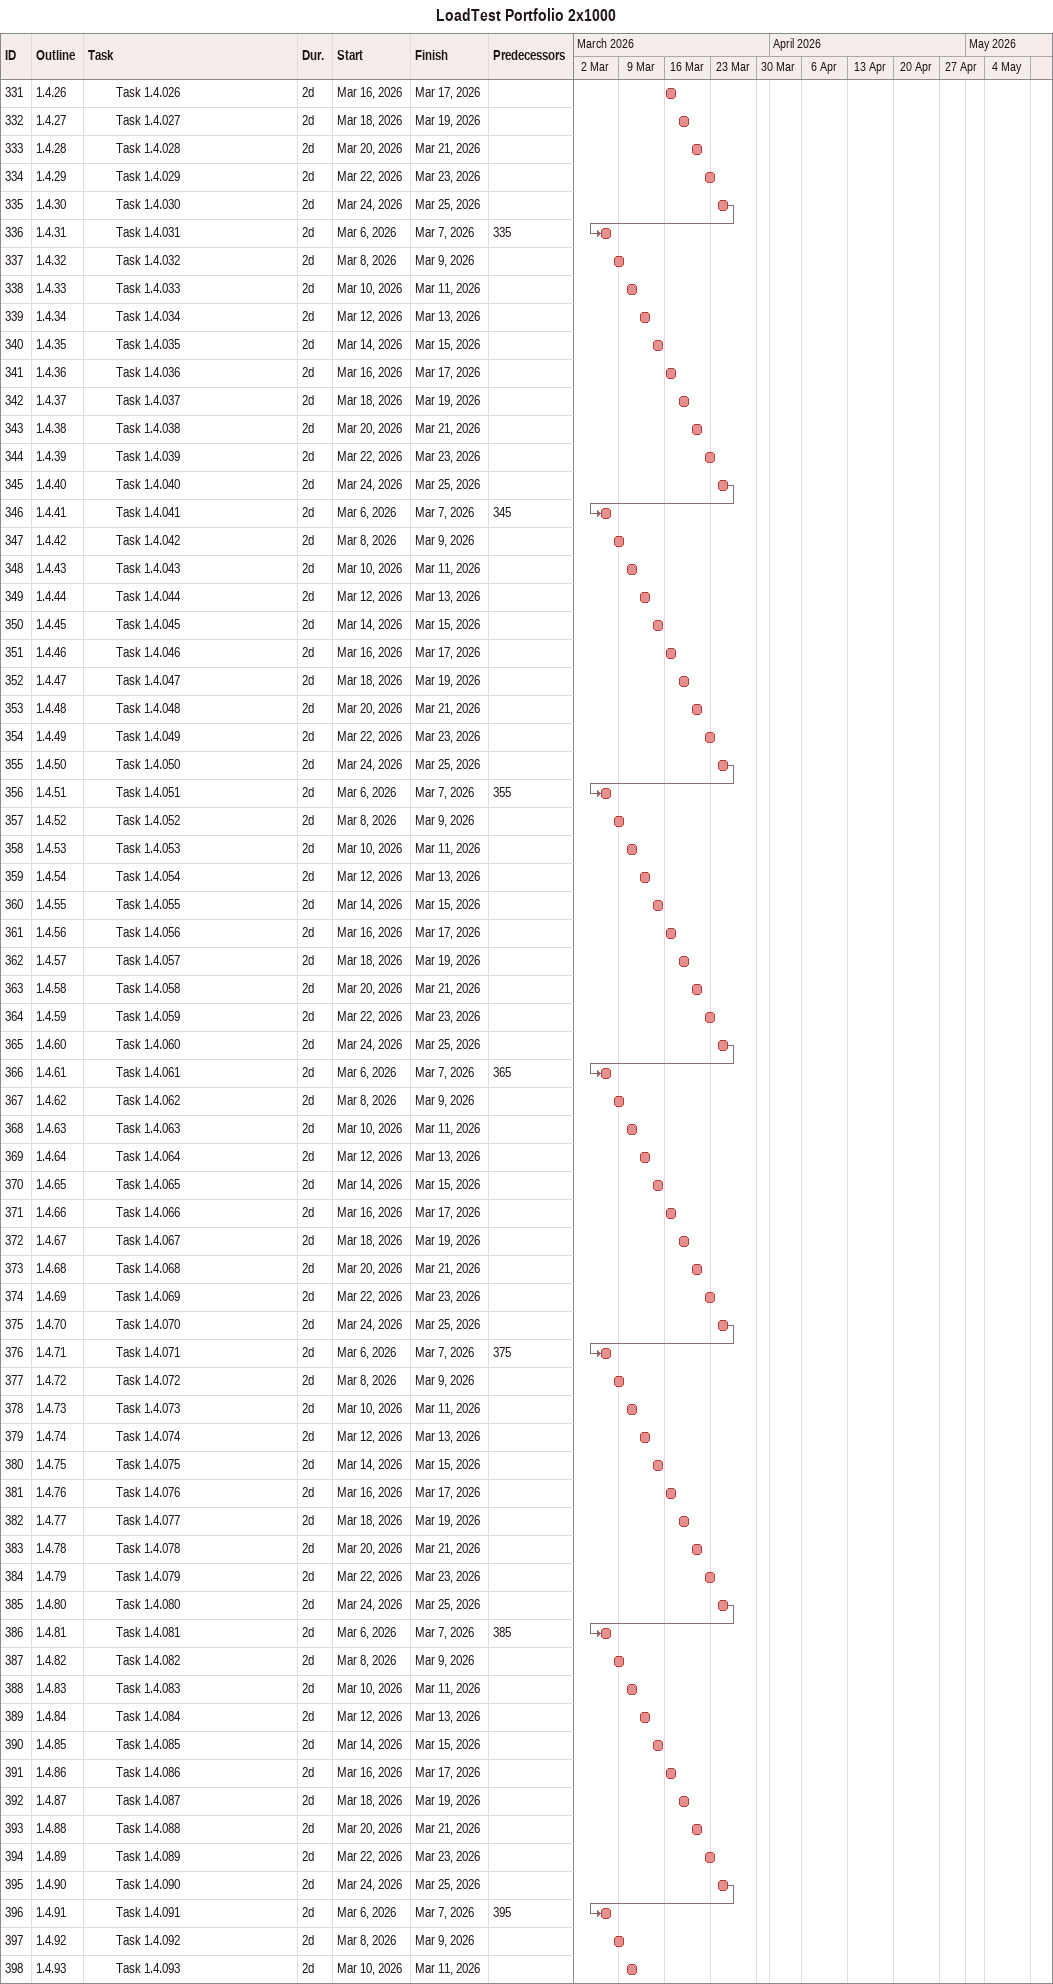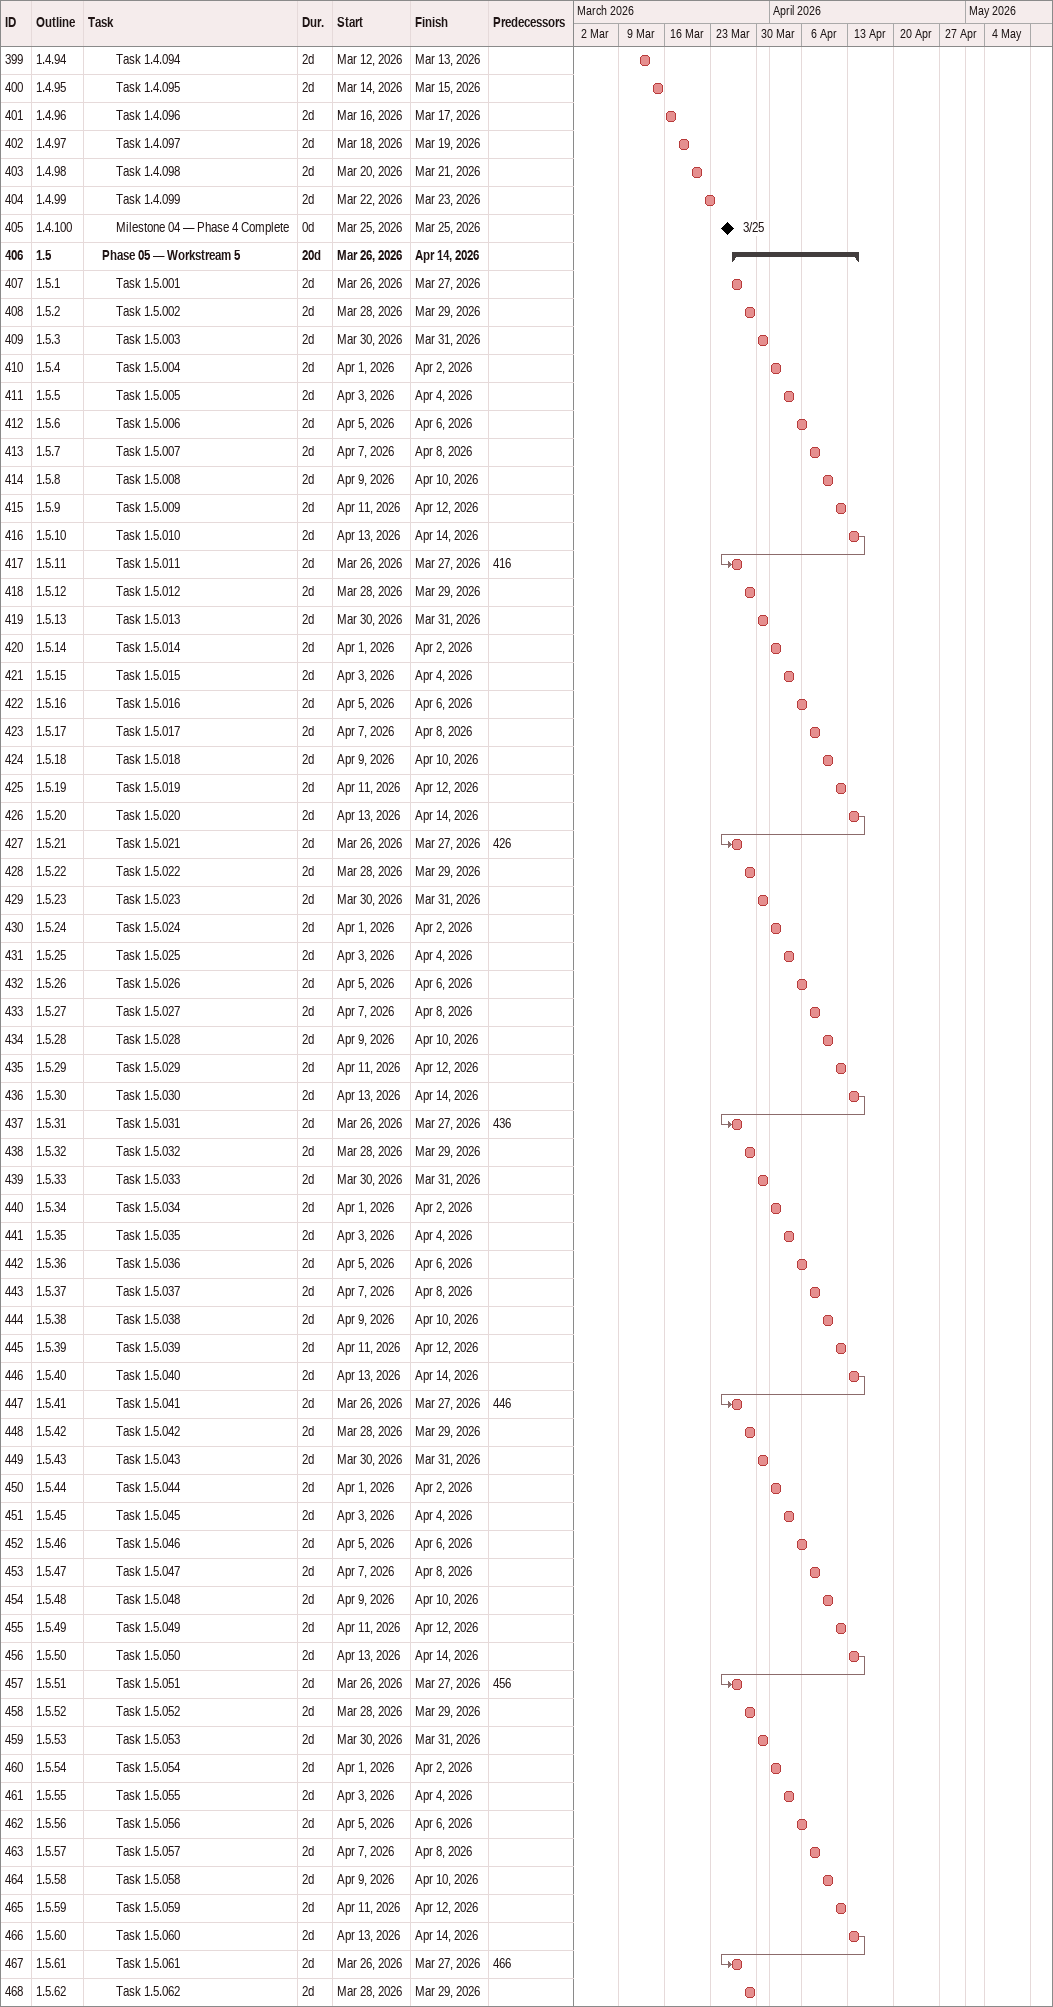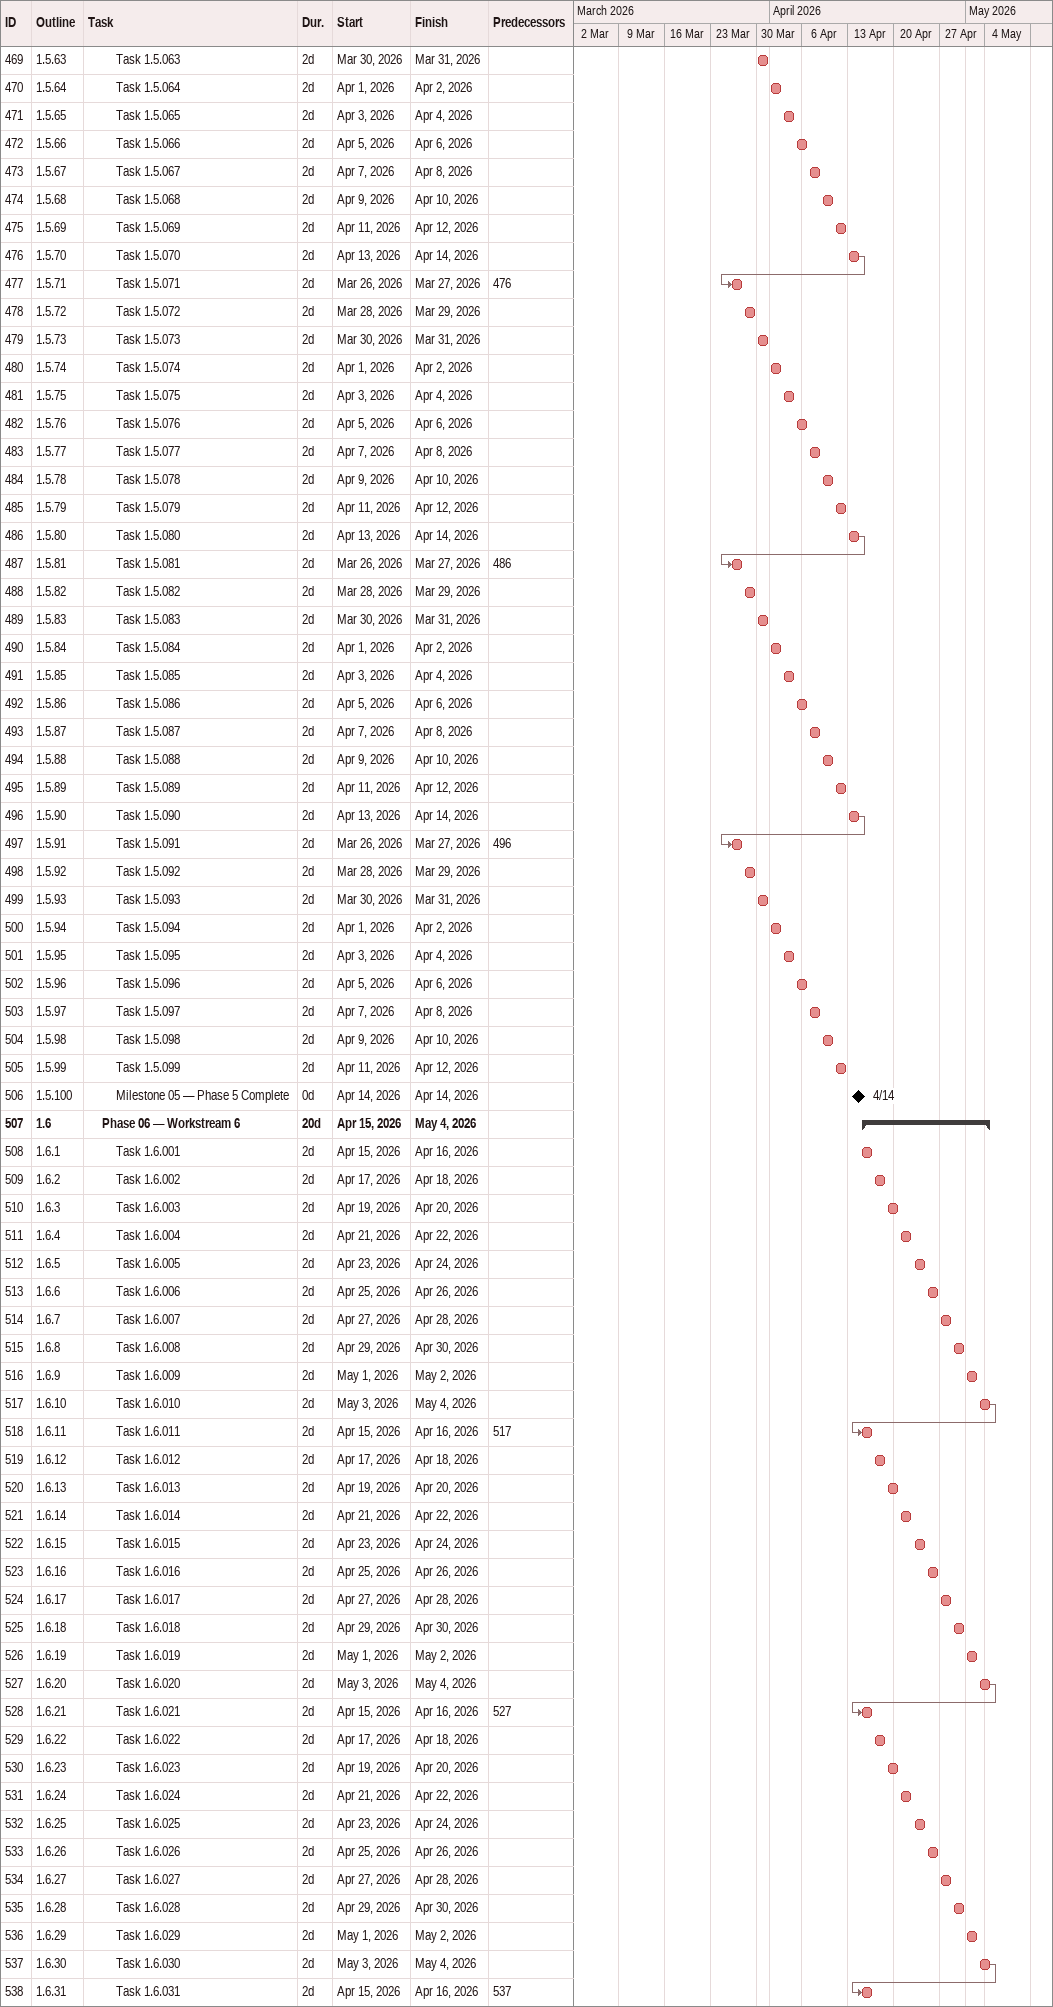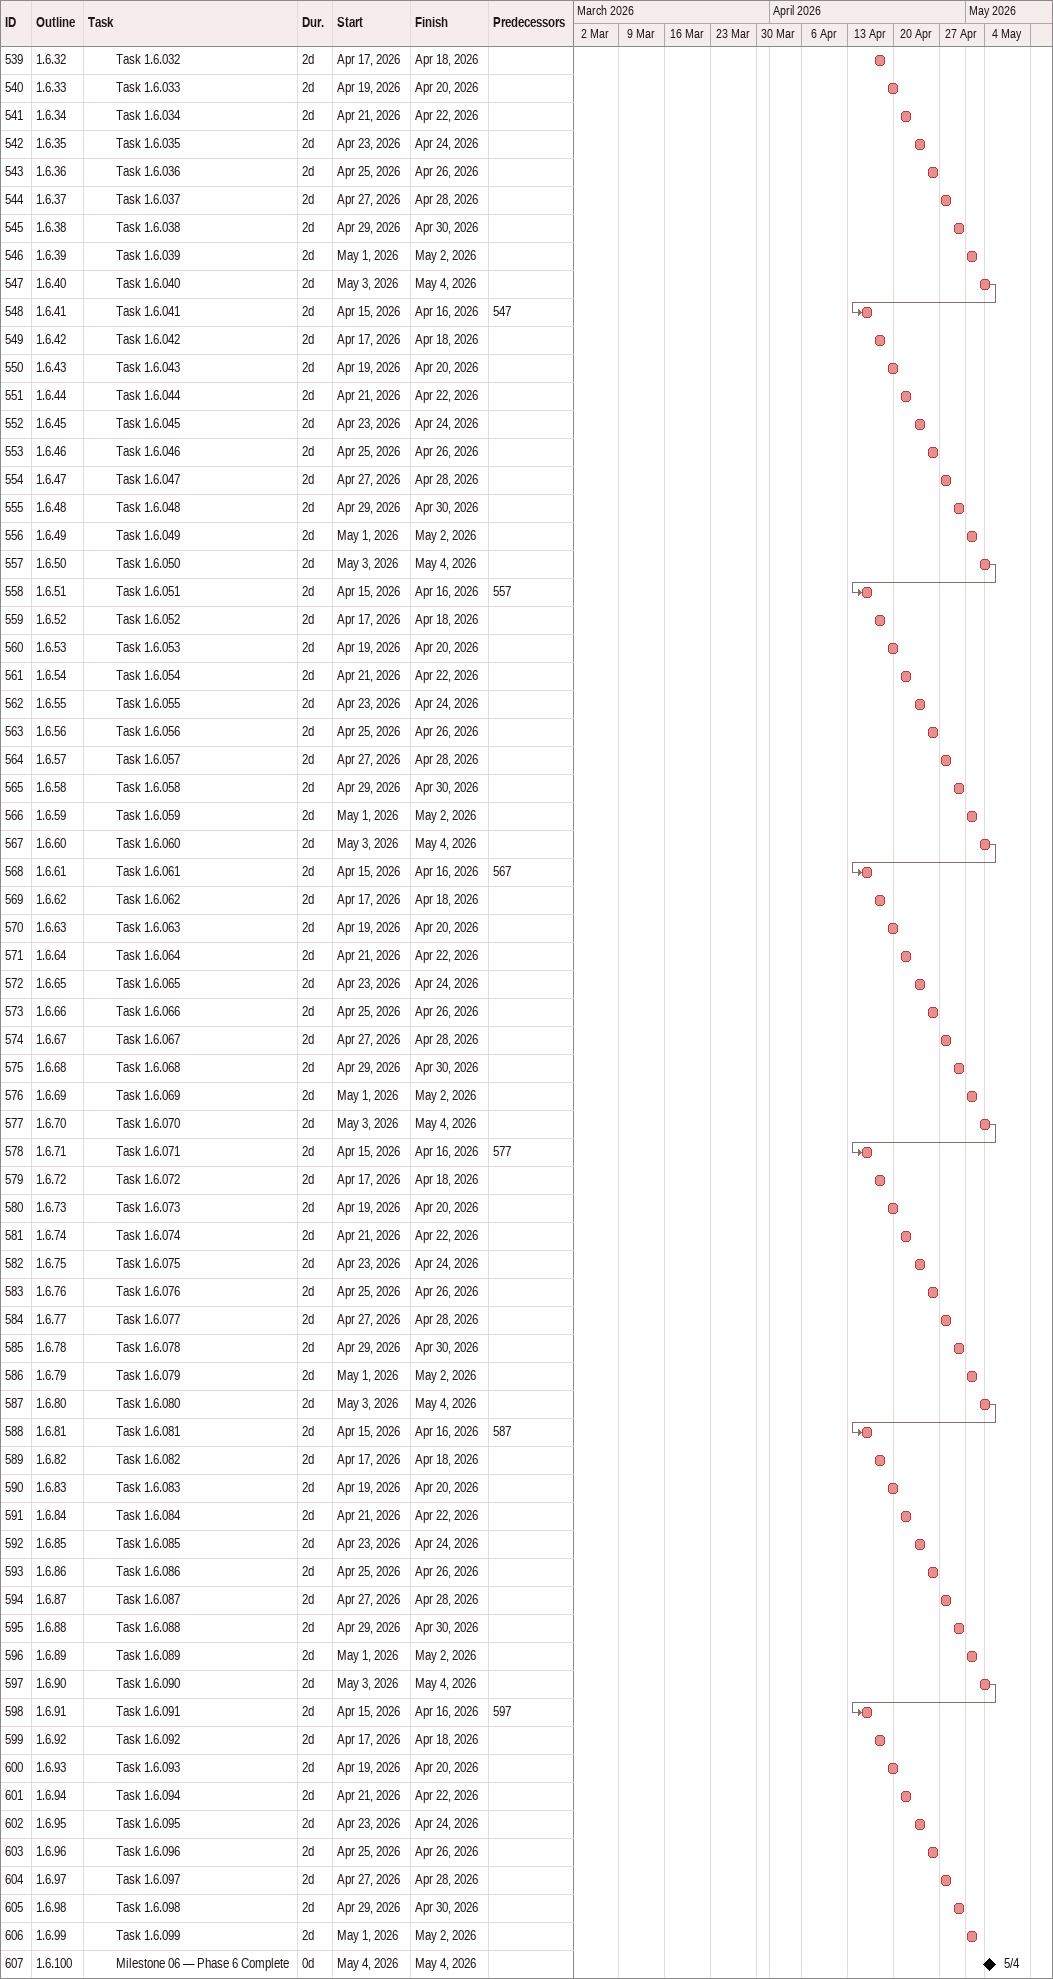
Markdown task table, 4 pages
LoadTest Portfolio 2x1000

| ID | WBS | Task | Duration | Start | Finish | Predecessors |
|---|---|---|---|---|---|---|
| 331 | 1.4.26 | Task 1.4.026 | 2d | 2026-03-16 | 2026-03-17 |  |
| 332 | 1.4.27 | Task 1.4.027 | 2d | 2026-03-18 | 2026-03-19 |  |
| 333 | 1.4.28 | Task 1.4.028 | 2d | 2026-03-20 | 2026-03-21 |  |
| 334 | 1.4.29 | Task 1.4.029 | 2d | 2026-03-22 | 2026-03-23 |  |
| 335 | 1.4.30 | Task 1.4.030 | 2d | 2026-03-24 | 2026-03-25 |  |
| 336 | 1.4.31 | Task 1.4.031 | 2d | 2026-03-06 | 2026-03-07 | 335 |
| 337 | 1.4.32 | Task 1.4.032 | 2d | 2026-03-08 | 2026-03-09 |  |
| 338 | 1.4.33 | Task 1.4.033 | 2d | 2026-03-10 | 2026-03-11 |  |
| 339 | 1.4.34 | Task 1.4.034 | 2d | 2026-03-12 | 2026-03-13 |  |
| 340 | 1.4.35 | Task 1.4.035 | 2d | 2026-03-14 | 2026-03-15 |  |
| 341 | 1.4.36 | Task 1.4.036 | 2d | 2026-03-16 | 2026-03-17 |  |
| 342 | 1.4.37 | Task 1.4.037 | 2d | 2026-03-18 | 2026-03-19 |  |
| 343 | 1.4.38 | Task 1.4.038 | 2d | 2026-03-20 | 2026-03-21 |  |
| 344 | 1.4.39 | Task 1.4.039 | 2d | 2026-03-22 | 2026-03-23 |  |
| 345 | 1.4.40 | Task 1.4.040 | 2d | 2026-03-24 | 2026-03-25 |  |
| 346 | 1.4.41 | Task 1.4.041 | 2d | 2026-03-06 | 2026-03-07 | 345 |
| 347 | 1.4.42 | Task 1.4.042 | 2d | 2026-03-08 | 2026-03-09 |  |
| 348 | 1.4.43 | Task 1.4.043 | 2d | 2026-03-10 | 2026-03-11 |  |
| 349 | 1.4.44 | Task 1.4.044 | 2d | 2026-03-12 | 2026-03-13 |  |
| 350 | 1.4.45 | Task 1.4.045 | 2d | 2026-03-14 | 2026-03-15 |  |
| 351 | 1.4.46 | Task 1.4.046 | 2d | 2026-03-16 | 2026-03-17 |  |
| 352 | 1.4.47 | Task 1.4.047 | 2d | 2026-03-18 | 2026-03-19 |  |
| 353 | 1.4.48 | Task 1.4.048 | 2d | 2026-03-20 | 2026-03-21 |  |
| 354 | 1.4.49 | Task 1.4.049 | 2d | 2026-03-22 | 2026-03-23 |  |
| 355 | 1.4.50 | Task 1.4.050 | 2d | 2026-03-24 | 2026-03-25 |  |
| 356 | 1.4.51 | Task 1.4.051 | 2d | 2026-03-06 | 2026-03-07 | 355 |
| 357 | 1.4.52 | Task 1.4.052 | 2d | 2026-03-08 | 2026-03-09 |  |
| 358 | 1.4.53 | Task 1.4.053 | 2d | 2026-03-10 | 2026-03-11 |  |
| 359 | 1.4.54 | Task 1.4.054 | 2d | 2026-03-12 | 2026-03-13 |  |
| 360 | 1.4.55 | Task 1.4.055 | 2d | 2026-03-14 | 2026-03-15 |  |
| 361 | 1.4.56 | Task 1.4.056 | 2d | 2026-03-16 | 2026-03-17 |  |
| 362 | 1.4.57 | Task 1.4.057 | 2d | 2026-03-18 | 2026-03-19 |  |
| 363 | 1.4.58 | Task 1.4.058 | 2d | 2026-03-20 | 2026-03-21 |  |
| 364 | 1.4.59 | Task 1.4.059 | 2d | 2026-03-22 | 2026-03-23 |  |
| 365 | 1.4.60 | Task 1.4.060 | 2d | 2026-03-24 | 2026-03-25 |  |
| 366 | 1.4.61 | Task 1.4.061 | 2d | 2026-03-06 | 2026-03-07 | 365 |
| 367 | 1.4.62 | Task 1.4.062 | 2d | 2026-03-08 | 2026-03-09 |  |
| 368 | 1.4.63 | Task 1.4.063 | 2d | 2026-03-10 | 2026-03-11 |  |
| 369 | 1.4.64 | Task 1.4.064 | 2d | 2026-03-12 | 2026-03-13 |  |
| 370 | 1.4.65 | Task 1.4.065 | 2d | 2026-03-14 | 2026-03-15 |  |
| 371 | 1.4.66 | Task 1.4.066 | 2d | 2026-03-16 | 2026-03-17 |  |
| 372 | 1.4.67 | Task 1.4.067 | 2d | 2026-03-18 | 2026-03-19 |  |
| 373 | 1.4.68 | Task 1.4.068 | 2d | 2026-03-20 | 2026-03-21 |  |
| 374 | 1.4.69 | Task 1.4.069 | 2d | 2026-03-22 | 2026-03-23 |  |
| 375 | 1.4.70 | Task 1.4.070 | 2d | 2026-03-24 | 2026-03-25 |  |
| 376 | 1.4.71 | Task 1.4.071 | 2d | 2026-03-06 | 2026-03-07 | 375 |
| 377 | 1.4.72 | Task 1.4.072 | 2d | 2026-03-08 | 2026-03-09 |  |
| 378 | 1.4.73 | Task 1.4.073 | 2d | 2026-03-10 | 2026-03-11 |  |
| 379 | 1.4.74 | Task 1.4.074 | 2d | 2026-03-12 | 2026-03-13 |  |
| 380 | 1.4.75 | Task 1.4.075 | 2d | 2026-03-14 | 2026-03-15 |  |
| 381 | 1.4.76 | Task 1.4.076 | 2d | 2026-03-16 | 2026-03-17 |  |
| 382 | 1.4.77 | Task 1.4.077 | 2d | 2026-03-18 | 2026-03-19 |  |
| 383 | 1.4.78 | Task 1.4.078 | 2d | 2026-03-20 | 2026-03-21 |  |
| 384 | 1.4.79 | Task 1.4.079 | 2d | 2026-03-22 | 2026-03-23 |  |
| 385 | 1.4.80 | Task 1.4.080 | 2d | 2026-03-24 | 2026-03-25 |  |
| 386 | 1.4.81 | Task 1.4.081 | 2d | 2026-03-06 | 2026-03-07 | 385 |
| 387 | 1.4.82 | Task 1.4.082 | 2d | 2026-03-08 | 2026-03-09 |  |
| 388 | 1.4.83 | Task 1.4.083 | 2d | 2026-03-10 | 2026-03-11 |  |
| 389 | 1.4.84 | Task 1.4.084 | 2d | 2026-03-12 | 2026-03-13 |  |
| 390 | 1.4.85 | Task 1.4.085 | 2d | 2026-03-14 | 2026-03-15 |  |
| 391 | 1.4.86 | Task 1.4.086 | 2d | 2026-03-16 | 2026-03-17 |  |
| 392 | 1.4.87 | Task 1.4.087 | 2d | 2026-03-18 | 2026-03-19 |  |
| 393 | 1.4.88 | Task 1.4.088 | 2d | 2026-03-20 | 2026-03-21 |  |
| 394 | 1.4.89 | Task 1.4.089 | 2d | 2026-03-22 | 2026-03-23 |  |
| 395 | 1.4.90 | Task 1.4.090 | 2d | 2026-03-24 | 2026-03-25 |  |
| 396 | 1.4.91 | Task 1.4.091 | 2d | 2026-03-06 | 2026-03-07 | 395 |
| 397 | 1.4.92 | Task 1.4.092 | 2d | 2026-03-08 | 2026-03-09 |  |
| 398 | 1.4.93 | Task 1.4.093 | 2d | 2026-03-10 | 2026-03-11 |  |
| 399 | 1.4.94 | Task 1.4.094 | 2d | 2026-03-12 | 2026-03-13 |  |
| 400 | 1.4.95 | Task 1.4.095 | 2d | 2026-03-14 | 2026-03-15 |  |
| 401 | 1.4.96 | Task 1.4.096 | 2d | 2026-03-16 | 2026-03-17 |  |
| 402 | 1.4.97 | Task 1.4.097 | 2d | 2026-03-18 | 2026-03-19 |  |
| 403 | 1.4.98 | Task 1.4.098 | 2d | 2026-03-20 | 2026-03-21 |  |
| 404 | 1.4.99 | Task 1.4.099 | 2d | 2026-03-22 | 2026-03-23 |  |
| 405 | 1.4.100 | Milestone 04 — Phase 4 Complete | 0d | 2026-03-25 | 2026-03-25 |  |
| 406 | 1.5 | **Phase 05 — Workstream 5** | 20d | 2026-03-26 | 2026-04-14 |  |
| 407 | 1.5.1 | Task 1.5.001 | 2d | 2026-03-26 | 2026-03-27 |  |
| 408 | 1.5.2 | Task 1.5.002 | 2d | 2026-03-28 | 2026-03-29 |  |
| 409 | 1.5.3 | Task 1.5.003 | 2d | 2026-03-30 | 2026-03-31 |  |
| 410 | 1.5.4 | Task 1.5.004 | 2d | 2026-04-01 | 2026-04-02 |  |
| 411 | 1.5.5 | Task 1.5.005 | 2d | 2026-04-03 | 2026-04-04 |  |
| 412 | 1.5.6 | Task 1.5.006 | 2d | 2026-04-05 | 2026-04-06 |  |
| 413 | 1.5.7 | Task 1.5.007 | 2d | 2026-04-07 | 2026-04-08 |  |
| 414 | 1.5.8 | Task 1.5.008 | 2d | 2026-04-09 | 2026-04-10 |  |
| 415 | 1.5.9 | Task 1.5.009 | 2d | 2026-04-11 | 2026-04-12 |  |
| 416 | 1.5.10 | Task 1.5.010 | 2d | 2026-04-13 | 2026-04-14 |  |
| 417 | 1.5.11 | Task 1.5.011 | 2d | 2026-03-26 | 2026-03-27 | 416 |
| 418 | 1.5.12 | Task 1.5.012 | 2d | 2026-03-28 | 2026-03-29 |  |
| 419 | 1.5.13 | Task 1.5.013 | 2d | 2026-03-30 | 2026-03-31 |  |
| 420 | 1.5.14 | Task 1.5.014 | 2d | 2026-04-01 | 2026-04-02 |  |
| 421 | 1.5.15 | Task 1.5.015 | 2d | 2026-04-03 | 2026-04-04 |  |
| 422 | 1.5.16 | Task 1.5.016 | 2d | 2026-04-05 | 2026-04-06 |  |
| 423 | 1.5.17 | Task 1.5.017 | 2d | 2026-04-07 | 2026-04-08 |  |
| 424 | 1.5.18 | Task 1.5.018 | 2d | 2026-04-09 | 2026-04-10 |  |
| 425 | 1.5.19 | Task 1.5.019 | 2d | 2026-04-11 | 2026-04-12 |  |
| 426 | 1.5.20 | Task 1.5.020 | 2d | 2026-04-13 | 2026-04-14 |  |
| 427 | 1.5.21 | Task 1.5.021 | 2d | 2026-03-26 | 2026-03-27 | 426 |
| 428 | 1.5.22 | Task 1.5.022 | 2d | 2026-03-28 | 2026-03-29 |  |
| 429 | 1.5.23 | Task 1.5.023 | 2d | 2026-03-30 | 2026-03-31 |  |
| 430 | 1.5.24 | Task 1.5.024 | 2d | 2026-04-01 | 2026-04-02 |  |
| 431 | 1.5.25 | Task 1.5.025 | 2d | 2026-04-03 | 2026-04-04 |  |
| 432 | 1.5.26 | Task 1.5.026 | 2d | 2026-04-05 | 2026-04-06 |  |
| 433 | 1.5.27 | Task 1.5.027 | 2d | 2026-04-07 | 2026-04-08 |  |
| 434 | 1.5.28 | Task 1.5.028 | 2d | 2026-04-09 | 2026-04-10 |  |
| 435 | 1.5.29 | Task 1.5.029 | 2d | 2026-04-11 | 2026-04-12 |  |
| 436 | 1.5.30 | Task 1.5.030 | 2d | 2026-04-13 | 2026-04-14 |  |
| 437 | 1.5.31 | Task 1.5.031 | 2d | 2026-03-26 | 2026-03-27 | 436 |
| 438 | 1.5.32 | Task 1.5.032 | 2d | 2026-03-28 | 2026-03-29 |  |
| 439 | 1.5.33 | Task 1.5.033 | 2d | 2026-03-30 | 2026-03-31 |  |
| 440 | 1.5.34 | Task 1.5.034 | 2d | 2026-04-01 | 2026-04-02 |  |
| 441 | 1.5.35 | Task 1.5.035 | 2d | 2026-04-03 | 2026-04-04 |  |
| 442 | 1.5.36 | Task 1.5.036 | 2d | 2026-04-05 | 2026-04-06 |  |
| 443 | 1.5.37 | Task 1.5.037 | 2d | 2026-04-07 | 2026-04-08 |  |
| 444 | 1.5.38 | Task 1.5.038 | 2d | 2026-04-09 | 2026-04-10 |  |
| 445 | 1.5.39 | Task 1.5.039 | 2d | 2026-04-11 | 2026-04-12 |  |
| 446 | 1.5.40 | Task 1.5.040 | 2d | 2026-04-13 | 2026-04-14 |  |
| 447 | 1.5.41 | Task 1.5.041 | 2d | 2026-03-26 | 2026-03-27 | 446 |
| 448 | 1.5.42 | Task 1.5.042 | 2d | 2026-03-28 | 2026-03-29 |  |
| 449 | 1.5.43 | Task 1.5.043 | 2d | 2026-03-30 | 2026-03-31 |  |
| 450 | 1.5.44 | Task 1.5.044 | 2d | 2026-04-01 | 2026-04-02 |  |
| 451 | 1.5.45 | Task 1.5.045 | 2d | 2026-04-03 | 2026-04-04 |  |
| 452 | 1.5.46 | Task 1.5.046 | 2d | 2026-04-05 | 2026-04-06 |  |
| 453 | 1.5.47 | Task 1.5.047 | 2d | 2026-04-07 | 2026-04-08 |  |
| 454 | 1.5.48 | Task 1.5.048 | 2d | 2026-04-09 | 2026-04-10 |  |
| 455 | 1.5.49 | Task 1.5.049 | 2d | 2026-04-11 | 2026-04-12 |  |
| 456 | 1.5.50 | Task 1.5.050 | 2d | 2026-04-13 | 2026-04-14 |  |
| 457 | 1.5.51 | Task 1.5.051 | 2d | 2026-03-26 | 2026-03-27 | 456 |
| 458 | 1.5.52 | Task 1.5.052 | 2d | 2026-03-28 | 2026-03-29 |  |
| 459 | 1.5.53 | Task 1.5.053 | 2d | 2026-03-30 | 2026-03-31 |  |
| 460 | 1.5.54 | Task 1.5.054 | 2d | 2026-04-01 | 2026-04-02 |  |
| 461 | 1.5.55 | Task 1.5.055 | 2d | 2026-04-03 | 2026-04-04 |  |
| 462 | 1.5.56 | Task 1.5.056 | 2d | 2026-04-05 | 2026-04-06 |  |
| 463 | 1.5.57 | Task 1.5.057 | 2d | 2026-04-07 | 2026-04-08 |  |
| 464 | 1.5.58 | Task 1.5.058 | 2d | 2026-04-09 | 2026-04-10 |  |
| 465 | 1.5.59 | Task 1.5.059 | 2d | 2026-04-11 | 2026-04-12 |  |
| 466 | 1.5.60 | Task 1.5.060 | 2d | 2026-04-13 | 2026-04-14 |  |
| 467 | 1.5.61 | Task 1.5.061 | 2d | 2026-03-26 | 2026-03-27 | 466 |
| 468 | 1.5.62 | Task 1.5.062 | 2d | 2026-03-28 | 2026-03-29 |  |
| 469 | 1.5.63 | Task 1.5.063 | 2d | 2026-03-30 | 2026-03-31 |  |
| 470 | 1.5.64 | Task 1.5.064 | 2d | 2026-04-01 | 2026-04-02 |  |
| 471 | 1.5.65 | Task 1.5.065 | 2d | 2026-04-03 | 2026-04-04 |  |
| 472 | 1.5.66 | Task 1.5.066 | 2d | 2026-04-05 | 2026-04-06 |  |
| 473 | 1.5.67 | Task 1.5.067 | 2d | 2026-04-07 | 2026-04-08 |  |
| 474 | 1.5.68 | Task 1.5.068 | 2d | 2026-04-09 | 2026-04-10 |  |
| 475 | 1.5.69 | Task 1.5.069 | 2d | 2026-04-11 | 2026-04-12 |  |
| 476 | 1.5.70 | Task 1.5.070 | 2d | 2026-04-13 | 2026-04-14 |  |
| 477 | 1.5.71 | Task 1.5.071 | 2d | 2026-03-26 | 2026-03-27 | 476 |
| 478 | 1.5.72 | Task 1.5.072 | 2d | 2026-03-28 | 2026-03-29 |  |
| 479 | 1.5.73 | Task 1.5.073 | 2d | 2026-03-30 | 2026-03-31 |  |
| 480 | 1.5.74 | Task 1.5.074 | 2d | 2026-04-01 | 2026-04-02 |  |
| 481 | 1.5.75 | Task 1.5.075 | 2d | 2026-04-03 | 2026-04-04 |  |
| 482 | 1.5.76 | Task 1.5.076 | 2d | 2026-04-05 | 2026-04-06 |  |
| 483 | 1.5.77 | Task 1.5.077 | 2d | 2026-04-07 | 2026-04-08 |  |
| 484 | 1.5.78 | Task 1.5.078 | 2d | 2026-04-09 | 2026-04-10 |  |
| 485 | 1.5.79 | Task 1.5.079 | 2d | 2026-04-11 | 2026-04-12 |  |
| 486 | 1.5.80 | Task 1.5.080 | 2d | 2026-04-13 | 2026-04-14 |  |
| 487 | 1.5.81 | Task 1.5.081 | 2d | 2026-03-26 | 2026-03-27 | 486 |
| 488 | 1.5.82 | Task 1.5.082 | 2d | 2026-03-28 | 2026-03-29 |  |
| 489 | 1.5.83 | Task 1.5.083 | 2d | 2026-03-30 | 2026-03-31 |  |
| 490 | 1.5.84 | Task 1.5.084 | 2d | 2026-04-01 | 2026-04-02 |  |
| 491 | 1.5.85 | Task 1.5.085 | 2d | 2026-04-03 | 2026-04-04 |  |
| 492 | 1.5.86 | Task 1.5.086 | 2d | 2026-04-05 | 2026-04-06 |  |
| 493 | 1.5.87 | Task 1.5.087 | 2d | 2026-04-07 | 2026-04-08 |  |
| 494 | 1.5.88 | Task 1.5.088 | 2d | 2026-04-09 | 2026-04-10 |  |
| 495 | 1.5.89 | Task 1.5.089 | 2d | 2026-04-11 | 2026-04-12 |  |
| 496 | 1.5.90 | Task 1.5.090 | 2d | 2026-04-13 | 2026-04-14 |  |
| 497 | 1.5.91 | Task 1.5.091 | 2d | 2026-03-26 | 2026-03-27 | 496 |
| 498 | 1.5.92 | Task 1.5.092 | 2d | 2026-03-28 | 2026-03-29 |  |
| 499 | 1.5.93 | Task 1.5.093 | 2d | 2026-03-30 | 2026-03-31 |  |
| 500 | 1.5.94 | Task 1.5.094 | 2d | 2026-04-01 | 2026-04-02 |  |
| 501 | 1.5.95 | Task 1.5.095 | 2d | 2026-04-03 | 2026-04-04 |  |
| 502 | 1.5.96 | Task 1.5.096 | 2d | 2026-04-05 | 2026-04-06 |  |
| 503 | 1.5.97 | Task 1.5.097 | 2d | 2026-04-07 | 2026-04-08 |  |
| 504 | 1.5.98 | Task 1.5.098 | 2d | 2026-04-09 | 2026-04-10 |  |
| 505 | 1.5.99 | Task 1.5.099 | 2d | 2026-04-11 | 2026-04-12 |  |
| 506 | 1.5.100 | Milestone 05 — Phase 5 Complete | 0d | 2026-04-14 | 2026-04-14 |  |
| 507 | 1.6 | **Phase 06 — Workstream 6** | 20d | 2026-04-15 | 2026-05-04 |  |
| 508 | 1.6.1 | Task 1.6.001 | 2d | 2026-04-15 | 2026-04-16 |  |
| 509 | 1.6.2 | Task 1.6.002 | 2d | 2026-04-17 | 2026-04-18 |  |
| 510 | 1.6.3 | Task 1.6.003 | 2d | 2026-04-19 | 2026-04-20 |  |
| 511 | 1.6.4 | Task 1.6.004 | 2d | 2026-04-21 | 2026-04-22 |  |
| 512 | 1.6.5 | Task 1.6.005 | 2d | 2026-04-23 | 2026-04-24 |  |
| 513 | 1.6.6 | Task 1.6.006 | 2d | 2026-04-25 | 2026-04-26 |  |
| 514 | 1.6.7 | Task 1.6.007 | 2d | 2026-04-27 | 2026-04-28 |  |
| 515 | 1.6.8 | Task 1.6.008 | 2d | 2026-04-29 | 2026-04-30 |  |
| 516 | 1.6.9 | Task 1.6.009 | 2d | 2026-05-01 | 2026-05-02 |  |
| 517 | 1.6.10 | Task 1.6.010 | 2d | 2026-05-03 | 2026-05-04 |  |
| 518 | 1.6.11 | Task 1.6.011 | 2d | 2026-04-15 | 2026-04-16 | 517 |
| 519 | 1.6.12 | Task 1.6.012 | 2d | 2026-04-17 | 2026-04-18 |  |
| 520 | 1.6.13 | Task 1.6.013 | 2d | 2026-04-19 | 2026-04-20 |  |
| 521 | 1.6.14 | Task 1.6.014 | 2d | 2026-04-21 | 2026-04-22 |  |
| 522 | 1.6.15 | Task 1.6.015 | 2d | 2026-04-23 | 2026-04-24 |  |
| 523 | 1.6.16 | Task 1.6.016 | 2d | 2026-04-25 | 2026-04-26 |  |
| 524 | 1.6.17 | Task 1.6.017 | 2d | 2026-04-27 | 2026-04-28 |  |
| 525 | 1.6.18 | Task 1.6.018 | 2d | 2026-04-29 | 2026-04-30 |  |
| 526 | 1.6.19 | Task 1.6.019 | 2d | 2026-05-01 | 2026-05-02 |  |
| 527 | 1.6.20 | Task 1.6.020 | 2d | 2026-05-03 | 2026-05-04 |  |
| 528 | 1.6.21 | Task 1.6.021 | 2d | 2026-04-15 | 2026-04-16 | 527 |
| 529 | 1.6.22 | Task 1.6.022 | 2d | 2026-04-17 | 2026-04-18 |  |
| 530 | 1.6.23 | Task 1.6.023 | 2d | 2026-04-19 | 2026-04-20 |  |
| 531 | 1.6.24 | Task 1.6.024 | 2d | 2026-04-21 | 2026-04-22 |  |
| 532 | 1.6.25 | Task 1.6.025 | 2d | 2026-04-23 | 2026-04-24 |  |
| 533 | 1.6.26 | Task 1.6.026 | 2d | 2026-04-25 | 2026-04-26 |  |
| 534 | 1.6.27 | Task 1.6.027 | 2d | 2026-04-27 | 2026-04-28 |  |
| 535 | 1.6.28 | Task 1.6.028 | 2d | 2026-04-29 | 2026-04-30 |  |
| 536 | 1.6.29 | Task 1.6.029 | 2d | 2026-05-01 | 2026-05-02 |  |
| 537 | 1.6.30 | Task 1.6.030 | 2d | 2026-05-03 | 2026-05-04 |  |
| 538 | 1.6.31 | Task 1.6.031 | 2d | 2026-04-15 | 2026-04-16 | 537 |
| 539 | 1.6.32 | Task 1.6.032 | 2d | 2026-04-17 | 2026-04-18 |  |
| 540 | 1.6.33 | Task 1.6.033 | 2d | 2026-04-19 | 2026-04-20 |  |
| 541 | 1.6.34 | Task 1.6.034 | 2d | 2026-04-21 | 2026-04-22 |  |
| 542 | 1.6.35 | Task 1.6.035 | 2d | 2026-04-23 | 2026-04-24 |  |
| 543 | 1.6.36 | Task 1.6.036 | 2d | 2026-04-25 | 2026-04-26 |  |
| 544 | 1.6.37 | Task 1.6.037 | 2d | 2026-04-27 | 2026-04-28 |  |
| 545 | 1.6.38 | Task 1.6.038 | 2d | 2026-04-29 | 2026-04-30 |  |
| 546 | 1.6.39 | Task 1.6.039 | 2d | 2026-05-01 | 2026-05-02 |  |
| 547 | 1.6.40 | Task 1.6.040 | 2d | 2026-05-03 | 2026-05-04 |  |
| 548 | 1.6.41 | Task 1.6.041 | 2d | 2026-04-15 | 2026-04-16 | 547 |
| 549 | 1.6.42 | Task 1.6.042 | 2d | 2026-04-17 | 2026-04-18 |  |
| 550 | 1.6.43 | Task 1.6.043 | 2d | 2026-04-19 | 2026-04-20 |  |
| 551 | 1.6.44 | Task 1.6.044 | 2d | 2026-04-21 | 2026-04-22 |  |
| 552 | 1.6.45 | Task 1.6.045 | 2d | 2026-04-23 | 2026-04-24 |  |
| 553 | 1.6.46 | Task 1.6.046 | 2d | 2026-04-25 | 2026-04-26 |  |
| 554 | 1.6.47 | Task 1.6.047 | 2d | 2026-04-27 | 2026-04-28 |  |
| 555 | 1.6.48 | Task 1.6.048 | 2d | 2026-04-29 | 2026-04-30 |  |
| 556 | 1.6.49 | Task 1.6.049 | 2d | 2026-05-01 | 2026-05-02 |  |
| 557 | 1.6.50 | Task 1.6.050 | 2d | 2026-05-03 | 2026-05-04 |  |
| 558 | 1.6.51 | Task 1.6.051 | 2d | 2026-04-15 | 2026-04-16 | 557 |
| 559 | 1.6.52 | Task 1.6.052 | 2d | 2026-04-17 | 2026-04-18 |  |
| 560 | 1.6.53 | Task 1.6.053 | 2d | 2026-04-19 | 2026-04-20 |  |
| 561 | 1.6.54 | Task 1.6.054 | 2d | 2026-04-21 | 2026-04-22 |  |
| 562 | 1.6.55 | Task 1.6.055 | 2d | 2026-04-23 | 2026-04-24 |  |
| 563 | 1.6.56 | Task 1.6.056 | 2d | 2026-04-25 | 2026-04-26 |  |
| 564 | 1.6.57 | Task 1.6.057 | 2d | 2026-04-27 | 2026-04-28 |  |
| 565 | 1.6.58 | Task 1.6.058 | 2d | 2026-04-29 | 2026-04-30 |  |
| 566 | 1.6.59 | Task 1.6.059 | 2d | 2026-05-01 | 2026-05-02 |  |
| 567 | 1.6.60 | Task 1.6.060 | 2d | 2026-05-03 | 2026-05-04 |  |
| 568 | 1.6.61 | Task 1.6.061 | 2d | 2026-04-15 | 2026-04-16 | 567 |
| 569 | 1.6.62 | Task 1.6.062 | 2d | 2026-04-17 | 2026-04-18 |  |
| 570 | 1.6.63 | Task 1.6.063 | 2d | 2026-04-19 | 2026-04-20 |  |
| 571 | 1.6.64 | Task 1.6.064 | 2d | 2026-04-21 | 2026-04-22 |  |
| 572 | 1.6.65 | Task 1.6.065 | 2d | 2026-04-23 | 2026-04-24 |  |
| 573 | 1.6.66 | Task 1.6.066 | 2d | 2026-04-25 | 2026-04-26 |  |
| 574 | 1.6.67 | Task 1.6.067 | 2d | 2026-04-27 | 2026-04-28 |  |
| 575 | 1.6.68 | Task 1.6.068 | 2d | 2026-04-29 | 2026-04-30 |  |
| 576 | 1.6.69 | Task 1.6.069 | 2d | 2026-05-01 | 2026-05-02 |  |
| 577 | 1.6.70 | Task 1.6.070 | 2d | 2026-05-03 | 2026-05-04 |  |
| 578 | 1.6.71 | Task 1.6.071 | 2d | 2026-04-15 | 2026-04-16 | 577 |
| 579 | 1.6.72 | Task 1.6.072 | 2d | 2026-04-17 | 2026-04-18 |  |
| 580 | 1.6.73 | Task 1.6.073 | 2d | 2026-04-19 | 2026-04-20 |  |
| 581 | 1.6.74 | Task 1.6.074 | 2d | 2026-04-21 | 2026-04-22 |  |
| 582 | 1.6.75 | Task 1.6.075 | 2d | 2026-04-23 | 2026-04-24 |  |
| 583 | 1.6.76 | Task 1.6.076 | 2d | 2026-04-25 | 2026-04-26 |  |
| 584 | 1.6.77 | Task 1.6.077 | 2d | 2026-04-27 | 2026-04-28 |  |
| 585 | 1.6.78 | Task 1.6.078 | 2d | 2026-04-29 | 2026-04-30 |  |
| 586 | 1.6.79 | Task 1.6.079 | 2d | 2026-05-01 | 2026-05-02 |  |
| 587 | 1.6.80 | Task 1.6.080 | 2d | 2026-05-03 | 2026-05-04 |  |
| 588 | 1.6.81 | Task 1.6.081 | 2d | 2026-04-15 | 2026-04-16 | 587 |
| 589 | 1.6.82 | Task 1.6.082 | 2d | 2026-04-17 | 2026-04-18 |  |
| 590 | 1.6.83 | Task 1.6.083 | 2d | 2026-04-19 | 2026-04-20 |  |
| 591 | 1.6.84 | Task 1.6.084 | 2d | 2026-04-21 | 2026-04-22 |  |
| 592 | 1.6.85 | Task 1.6.085 | 2d | 2026-04-23 | 2026-04-24 |  |
| 593 | 1.6.86 | Task 1.6.086 | 2d | 2026-04-25 | 2026-04-26 |  |
| 594 | 1.6.87 | Task 1.6.087 | 2d | 2026-04-27 | 2026-04-28 |  |
| 595 | 1.6.88 | Task 1.6.088 | 2d | 2026-04-29 | 2026-04-30 |  |
| 596 | 1.6.89 | Task 1.6.089 | 2d | 2026-05-01 | 2026-05-02 |  |
| 597 | 1.6.90 | Task 1.6.090 | 2d | 2026-05-03 | 2026-05-04 |  |
| 598 | 1.6.91 | Task 1.6.091 | 2d | 2026-04-15 | 2026-04-16 | 597 |
| 599 | 1.6.92 | Task 1.6.092 | 2d | 2026-04-17 | 2026-04-18 |  |
| 600 | 1.6.93 | Task 1.6.093 | 2d | 2026-04-19 | 2026-04-20 |  |
| 601 | 1.6.94 | Task 1.6.094 | 2d | 2026-04-21 | 2026-04-22 |  |
| 602 | 1.6.95 | Task 1.6.095 | 2d | 2026-04-23 | 2026-04-24 |  |
| 603 | 1.6.96 | Task 1.6.096 | 2d | 2026-04-25 | 2026-04-26 |  |
| 604 | 1.6.97 | Task 1.6.097 | 2d | 2026-04-27 | 2026-04-28 |  |
| 605 | 1.6.98 | Task 1.6.098 | 2d | 2026-04-29 | 2026-04-30 |  |
| 606 | 1.6.99 | Task 1.6.099 | 2d | 2026-05-01 | 2026-05-02 |  |
| 607 | 1.6.100 | Milestone 06 — Phase 6 Complete | 0d | 2026-05-04 | 2026-05-04 |  |
